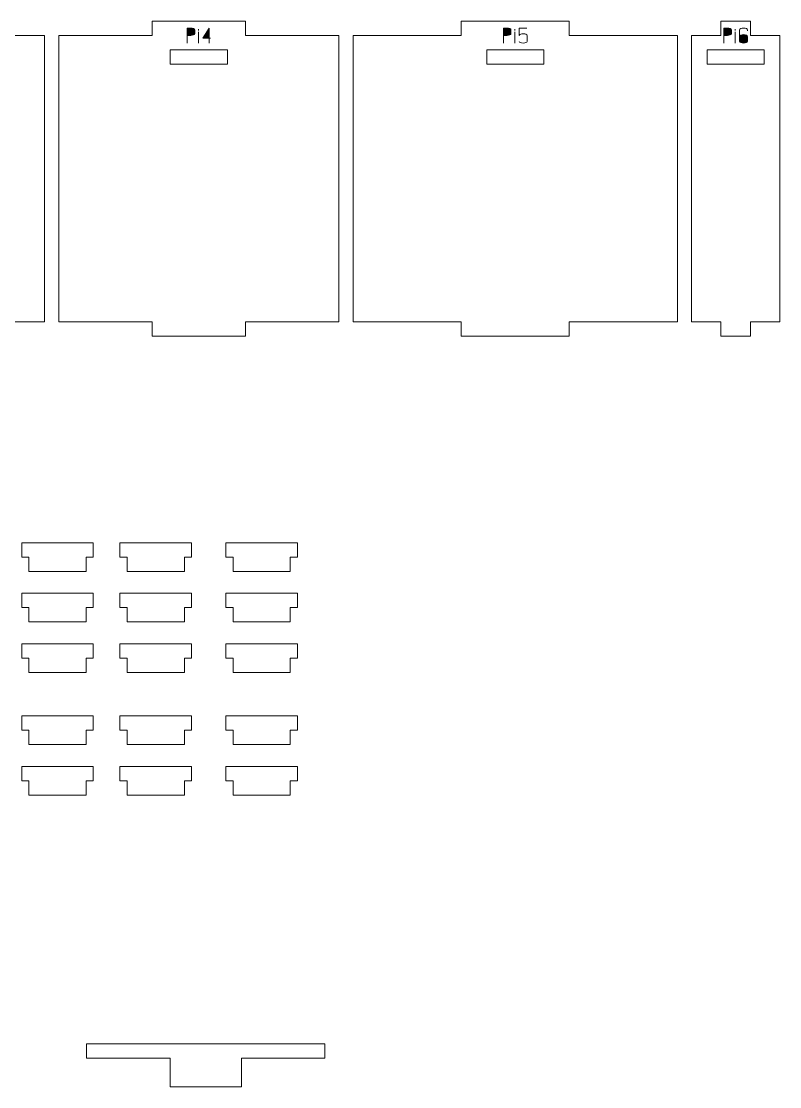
# Model space of a CAD drawing. Header units: centimetres. Extents: x -250 to 250, y -508 to 508.
# Drawn here: x 25.42 to 41.32, y 178.86 to 201.19 of the extents above; entities that cross this region are included whole.
import ezdxf

# ---------------------------------------------------------------- set-up
doc = ezdxf.new("R2010")
doc.units = ezdxf.units.CM
doc.header["$MEASUREMENT"] = 0
doc.layers.add('Capa 1', color=7, linetype='Continuous')

msp = doc.modelspace()

# ---------------------------------------------------------------- hatches: boundary and pattern name
at = {"layer": 'Capa 1', "true_color": 0x3e4095}
h = msp.add_hatch(color=175, dxfattribs=at)
edge = h.paths.add_edge_path()
edge.add_spline(control_points=[(28.97131, 200.8949), (28.99424, 200.8949), (29.01373, 200.89788), (29.02979, 200.90384), (29.04584, 200.9098), (29.05386, 200.91767), (29.05386, 200.92746), (29.05386, 200.92746), (29.05386, 201.01322), (29.05386, 201.01322), (29.05386, 201.023), (29.04584, 201.03133), (29.02979, 201.03821), (29.01373, 201.04509), (28.99424, 201.04853), (28.97131, 201.04853), (28.97131, 201.04853), (28.89656, 201.04853), (28.89656, 201.04853), (28.89656, 201.04853), (28.89656, 200.8949), (28.89656, 200.8949), (28.89656, 200.8949), (28.97131, 200.8949), (28.97131, 200.8949)], knot_values=[0, 0, 0, 0, 0.125, 0.125, 0.125, 0.25, 0.25, 0.25, 0.375, 0.375, 0.375, 0.5, 0.5, 0.5, 0.625, 0.625, 0.625, 0.75, 0.75, 0.75, 0.875, 0.875, 0.875, 1, 1, 1, 1], degree=3, periodic=1)
h = msp.add_hatch(color=175, dxfattribs=at)
edge = h.paths.add_edge_path()
edge.add_spline(control_points=[(28.89656, 200.73209), (28.89656, 200.73209), (28.89656, 201.04853), (28.89656, 201.04853), (28.89656, 201.04853), (28.97131, 201.04853), (28.97131, 201.04853), (28.99424, 201.04853), (29.01373, 201.04509), (29.02979, 201.03821), (29.04584, 201.03133), (29.05386, 201.023), (29.05386, 201.01322), (29.05386, 201.01322), (29.05386, 200.92746), (29.05386, 200.92746), (29.05386, 200.91767), (29.04584, 200.9098), (29.02979, 200.90384), (29.01373, 200.89788), (28.99424, 200.8949), (28.97131, 200.8949), (28.97131, 200.8949), (28.89656, 200.8949), (28.89656, 200.8949), (28.89656, 200.8949), (28.89656, 200.73209), (28.89656, 200.73209)], knot_values=[0, 0, 0, 0, 0.11111111, 0.11111111, 0.11111111, 0.22222222, 0.22222222, 0.22222222, 0.33333333, 0.33333333, 0.33333333, 0.44444444, 0.44444444, 0.44444444, 0.55555556, 0.55555556, 0.55555556, 0.66666667, 0.66666667, 0.66666667, 0.77777778, 0.77777778, 0.77777778, 0.88888889, 0.88888889, 0.88888889, 1, 1, 1, 1], degree=3, periodic=1)
h = msp.add_hatch(color=175, dxfattribs=at)
edge = h.paths.add_edge_path()
edge.add_spline(control_points=[(29.13182, 200.99487), (29.13182, 200.99487), (29.13228, 201.02743), (29.13228, 201.02743), (29.13228, 201.02743), (29.13182, 200.99487), (29.13182, 200.99487)], knot_values=[0, 0, 0, 0, 0.5, 0.5, 0.5, 1, 1, 1, 1], degree=3, periodic=1)
h = msp.add_hatch(color=175, dxfattribs=at)
edge = h.paths.add_edge_path()
edge.add_spline(control_points=[(29.35655, 200.83665), (29.35655, 200.83665), (29.35655, 201.04899), (29.35655, 201.04899), (29.35655, 201.04899), (29.22676, 200.83665), (29.22676, 200.83665), (29.22676, 200.83665), (29.35655, 200.83665), (29.35655, 200.83665)], knot_values=[0, 0, 0, 0, 0.33333333, 0.33333333, 0.33333333, 0.66666667, 0.66666667, 0.66666667, 1, 1, 1, 1], degree=3, periodic=1)
h = msp.add_hatch(color=175, dxfattribs=at)
edge = h.paths.add_edge_path()
edge.add_spline(control_points=[(29.35655, 200.83665), (29.35655, 200.83665), (29.35655, 200.73209), (29.35655, 200.73209), (29.35655, 200.73209), (29.35655, 200.83665), (29.35655, 200.83665), (29.35655, 200.83665), (29.22676, 200.83665), (29.22676, 200.83665), (29.22676, 200.83665), (29.35655, 201.04899), (29.35655, 201.04899), (29.35655, 201.04899), (29.35655, 200.83665), (29.35655, 200.83665), (29.35655, 200.83665), (29.38636, 200.83665), (29.38636, 200.83665), (29.38636, 200.83665), (29.35655, 200.83665), (29.35655, 200.83665)], knot_values=[0, 0, 0, 0, 0.14285714, 0.14285714, 0.14285714, 0.28571429, 0.28571429, 0.28571429, 0.42857143, 0.42857143, 0.42857143, 0.57142857, 0.57142857, 0.57142857, 0.71428571, 0.71428571, 0.71428571, 0.85714286, 0.85714286, 0.85714286, 1, 1, 1, 1], degree=3, periodic=1)
h = msp.add_hatch(color=175, dxfattribs=at)
edge = h.paths.add_edge_path()
edge.add_spline(control_points=[(35.60488, 200.8949), (35.62781, 200.8949), (35.6473, 200.89788), (35.66336, 200.90384), (35.67941, 200.9098), (35.68743, 200.91767), (35.68743, 200.92746), (35.68743, 200.92746), (35.68743, 201.01322), (35.68743, 201.01322), (35.68743, 201.023), (35.67941, 201.03133), (35.66336, 201.03821), (35.6473, 201.04509), (35.62781, 201.04853), (35.60488, 201.04853), (35.60488, 201.04853), (35.53013, 201.04853), (35.53013, 201.04853), (35.53013, 201.04853), (35.53013, 200.8949), (35.53013, 200.8949), (35.53013, 200.8949), (35.60488, 200.8949), (35.60488, 200.8949)], knot_values=[0, 0, 0, 0, 0.125, 0.125, 0.125, 0.25, 0.25, 0.25, 0.375, 0.375, 0.375, 0.5, 0.5, 0.5, 0.625, 0.625, 0.625, 0.75, 0.75, 0.75, 0.875, 0.875, 0.875, 1, 1, 1, 1], degree=3, periodic=1)
h = msp.add_hatch(color=175, dxfattribs=at)
edge = h.paths.add_edge_path()
edge.add_spline(control_points=[(35.53013, 200.73209), (35.53013, 200.73209), (35.53013, 201.04853), (35.53013, 201.04853), (35.53013, 201.04853), (35.60488, 201.04853), (35.60488, 201.04853), (35.62781, 201.04853), (35.6473, 201.04509), (35.66336, 201.03821), (35.67941, 201.03133), (35.68743, 201.023), (35.68743, 201.01322), (35.68743, 201.01322), (35.68743, 200.92746), (35.68743, 200.92746), (35.68743, 200.91767), (35.67941, 200.9098), (35.66336, 200.90384), (35.6473, 200.89788), (35.62781, 200.8949), (35.60488, 200.8949), (35.60488, 200.8949), (35.53013, 200.8949), (35.53013, 200.8949), (35.53013, 200.8949), (35.53013, 200.73209), (35.53013, 200.73209)], knot_values=[0, 0, 0, 0, 0.11111111, 0.11111111, 0.11111111, 0.22222222, 0.22222222, 0.22222222, 0.33333333, 0.33333333, 0.33333333, 0.44444444, 0.44444444, 0.44444444, 0.55555556, 0.55555556, 0.55555556, 0.66666667, 0.66666667, 0.66666667, 0.77777778, 0.77777778, 0.77777778, 0.88888889, 0.88888889, 0.88888889, 1, 1, 1, 1], degree=3, periodic=1)
h = msp.add_hatch(color=175, dxfattribs=at)
edge = h.paths.add_edge_path()
edge.add_spline(control_points=[(35.76539, 200.99487), (35.76539, 200.99487), (35.76585, 201.02743), (35.76585, 201.02743), (35.76585, 201.02743), (35.76539, 200.99487), (35.76539, 200.99487)], knot_values=[0, 0, 0, 0, 0.5, 0.5, 0.5, 1, 1, 1, 1], degree=3, periodic=1)
h = msp.add_hatch(color=175, dxfattribs=at)
edge = h.paths.add_edge_path()
edge.add_spline(control_points=[(35.94288, 200.73209), (35.91934, 200.73209), (35.89969, 200.73553), (35.88395, 200.74241), (35.8682, 200.74929), (35.86033, 200.75762), (35.86033, 200.7674), (35.86033, 200.75762), (35.8682, 200.74929), (35.88395, 200.74241), (35.89969, 200.73553), (35.91934, 200.73209), (35.94288, 200.73209), (35.96642, 200.73209), (35.98607, 200.73553), (36.00181, 200.74241), (36.01756, 200.74929), (36.02543, 200.75762), (36.02543, 200.7674), (36.02543, 200.7674), (36.02543, 200.89306), (36.02543, 200.89306), (36.02543, 200.90285), (36.01756, 200.91118), (36.00181, 200.91806), (35.98607, 200.92494), (35.96642, 200.92838), (35.94288, 200.92838), (35.92148, 200.92654), (35.90497, 200.92409), (35.89335, 200.92104), (35.88173, 200.91798), (35.87073, 200.90865), (35.86033, 200.89306), (35.86033, 200.89306), (35.86033, 201.04853), (35.86033, 201.04853), (35.86033, 201.04853), (36.01993, 201.04853), (36.01993, 201.04853), (36.01993, 201.04853), (35.86033, 201.04853), (35.86033, 201.04853), (35.86033, 201.04853), (35.86033, 200.89306), (35.86033, 200.89306), (35.87073, 200.90865), (35.88173, 200.91798), (35.89335, 200.92104), (35.90497, 200.92409), (35.92148, 200.92654), (35.94288, 200.92838), (35.96642, 200.92838), (35.98607, 200.92494), (36.00181, 200.91806), (36.01756, 200.91118), (36.02543, 200.90285), (36.02543, 200.89306), (36.02543, 200.89306), (36.02543, 200.7674), (36.02543, 200.7674), (36.02543, 200.75762), (36.01756, 200.74929), (36.00181, 200.74241), (35.98607, 200.73553), (35.96642, 200.73209), (35.94288, 200.73209)], knot_values=[0, 0, 0, 0, 0.04545455, 0.04545455, 0.04545455, 0.09090909, 0.09090909, 0.09090909, 0.13636364, 0.13636364, 0.13636364, 0.18181818, 0.18181818, 0.18181818, 0.22727273, 0.22727273, 0.22727273, 0.27272727, 0.27272727, 0.27272727, 0.31818182, 0.31818182, 0.31818182, 0.36363636, 0.36363636, 0.36363636, 0.40909091, 0.40909091, 0.40909091, 0.45454545, 0.45454545, 0.45454545, 0.5, 0.5, 0.5, 0.54545455, 0.54545455, 0.54545455, 0.59090909, 0.59090909, 0.59090909, 0.63636364, 0.63636364, 0.63636364, 0.68181818, 0.68181818, 0.68181818, 0.72727273, 0.72727273, 0.72727273, 0.77272727, 0.77272727, 0.77272727, 0.81818182, 0.81818182, 0.81818182, 0.86363636, 0.86363636, 0.86363636, 0.90909091, 0.90909091, 0.90909091, 0.95454545, 0.95454545, 0.95454545, 1, 1, 1, 1], degree=3, periodic=1)
h = msp.add_hatch(color=175, dxfattribs=at)
edge = h.paths.add_edge_path()
edge.add_spline(control_points=[(40.22767, 200.8949), (40.2506, 200.8949), (40.27009, 200.89788), (40.28615, 200.90384), (40.3022, 200.9098), (40.31022, 200.91767), (40.31022, 200.92746), (40.31022, 200.92746), (40.31022, 201.01322), (40.31022, 201.01322), (40.31022, 201.023), (40.3022, 201.03133), (40.28615, 201.03821), (40.27009, 201.04509), (40.2506, 201.04853), (40.22767, 201.04853), (40.22767, 201.04853), (40.15292, 201.04853), (40.15292, 201.04853), (40.15292, 201.04853), (40.15292, 200.8949), (40.15292, 200.8949), (40.15292, 200.8949), (40.22767, 200.8949), (40.22767, 200.8949)], knot_values=[0, 0, 0, 0, 0.125, 0.125, 0.125, 0.25, 0.25, 0.25, 0.375, 0.375, 0.375, 0.5, 0.5, 0.5, 0.625, 0.625, 0.625, 0.75, 0.75, 0.75, 0.875, 0.875, 0.875, 1, 1, 1, 1], degree=3, periodic=1)
h = msp.add_hatch(color=175, dxfattribs=at)
edge = h.paths.add_edge_path()
edge.add_spline(control_points=[(40.15292, 200.73209), (40.15292, 200.73209), (40.15292, 201.04853), (40.15292, 201.04853), (40.15292, 201.04853), (40.22767, 201.04853), (40.22767, 201.04853), (40.2506, 201.04853), (40.27009, 201.04509), (40.28615, 201.03821), (40.3022, 201.03133), (40.31022, 201.023), (40.31022, 201.01322), (40.31022, 201.01322), (40.31022, 200.92746), (40.31022, 200.92746), (40.31022, 200.91767), (40.3022, 200.9098), (40.28615, 200.90384), (40.27009, 200.89788), (40.2506, 200.8949), (40.22767, 200.8949), (40.22767, 200.8949), (40.15292, 200.8949), (40.15292, 200.8949), (40.15292, 200.8949), (40.15292, 200.73209), (40.15292, 200.73209)], knot_values=[0, 0, 0, 0, 0.11111111, 0.11111111, 0.11111111, 0.22222222, 0.22222222, 0.22222222, 0.33333333, 0.33333333, 0.33333333, 0.44444444, 0.44444444, 0.44444444, 0.55555556, 0.55555556, 0.55555556, 0.66666667, 0.66666667, 0.66666667, 0.77777778, 0.77777778, 0.77777778, 0.88888889, 0.88888889, 0.88888889, 1, 1, 1, 1], degree=3, periodic=1)
h = msp.add_hatch(color=175, dxfattribs=at)
edge = h.paths.add_edge_path()
edge.add_spline(control_points=[(40.38818, 200.99487), (40.38818, 200.99487), (40.38864, 201.02743), (40.38864, 201.02743), (40.38864, 201.02743), (40.38818, 200.99487), (40.38818, 200.99487)], knot_values=[0, 0, 0, 0, 0.5, 0.5, 0.5, 1, 1, 1, 1], degree=3, periodic=1)
h = msp.add_hatch(color=175, dxfattribs=at)
edge = h.paths.add_edge_path()
edge.add_spline(control_points=[(40.56567, 200.73209), (40.54213, 200.73209), (40.52248, 200.73553), (40.50674, 200.74241), (40.49099, 200.74929), (40.48312, 200.75762), (40.48312, 200.7674), (40.48312, 200.7674), (40.48312, 200.87426), (40.48312, 200.87426), (40.48312, 200.87426), (40.48312, 201.01322), (40.48312, 201.01322), (40.48312, 201.023), (40.49099, 201.03133), (40.50674, 201.03821), (40.52248, 201.04509), (40.54213, 201.04853), (40.56567, 201.04853), (40.58921, 201.04853), (40.60886, 201.04509), (40.6246, 201.03821), (40.64035, 201.03133), (40.64822, 201.023), (40.64822, 201.01322), (40.64822, 201.01322), (40.64822, 200.98754), (40.64822, 200.98754), (40.64822, 200.98754), (40.64822, 201.01322), (40.64822, 201.01322), (40.64822, 201.023), (40.64035, 201.03133), (40.6246, 201.03821), (40.60886, 201.04509), (40.58921, 201.04853), (40.56567, 201.04853), (40.54213, 201.04853), (40.52248, 201.04509), (40.50674, 201.03821), (40.49099, 201.03133), (40.48312, 201.023), (40.48312, 201.01322), (40.48312, 201.01322), (40.48312, 200.87426), (40.48312, 200.87426), (40.48312, 200.88343), (40.49267, 200.89161), (40.51178, 200.89879), (40.53089, 200.90598), (40.54885, 200.90957), (40.56567, 200.90957), (40.58921, 200.90957), (40.60886, 200.90613), (40.6246, 200.89925), (40.64035, 200.89237), (40.64822, 200.88404), (40.64822, 200.87426), (40.64822, 200.87426), (40.64822, 200.7674), (40.64822, 200.7674), (40.64822, 200.75762), (40.64035, 200.74929), (40.6246, 200.74241), (40.60886, 200.73553), (40.58921, 200.73209), (40.56567, 200.73209)], knot_values=[0, 0, 0, 0, 0.04545455, 0.04545455, 0.04545455, 0.09090909, 0.09090909, 0.09090909, 0.13636364, 0.13636364, 0.13636364, 0.18181818, 0.18181818, 0.18181818, 0.22727273, 0.22727273, 0.22727273, 0.27272727, 0.27272727, 0.27272727, 0.31818182, 0.31818182, 0.31818182, 0.36363636, 0.36363636, 0.36363636, 0.40909091, 0.40909091, 0.40909091, 0.45454545, 0.45454545, 0.45454545, 0.5, 0.5, 0.5, 0.54545455, 0.54545455, 0.54545455, 0.59090909, 0.59090909, 0.59090909, 0.63636364, 0.63636364, 0.63636364, 0.68181818, 0.68181818, 0.68181818, 0.72727273, 0.72727273, 0.72727273, 0.77272727, 0.77272727, 0.77272727, 0.81818182, 0.81818182, 0.81818182, 0.86363636, 0.86363636, 0.86363636, 0.90909091, 0.90909091, 0.90909091, 0.95454545, 0.95454545, 0.95454545, 1, 1, 1, 1], degree=3, periodic=1)
h = msp.add_hatch(color=175, dxfattribs=at)
edge = h.paths.add_edge_path()
edge.add_spline(control_points=[(29.13182, 200.73209), (29.13182, 200.73209), (29.13182, 200.96598), (29.13182, 200.96598), (29.13182, 200.96598), (29.13182, 200.73209), (29.13182, 200.73209)], knot_values=[0, 0, 0, 0, 0.5, 0.5, 0.5, 1, 1, 1, 1], degree=3, periodic=1)
h = msp.add_hatch(color=175, dxfattribs=at)
edge = h.paths.add_edge_path()
edge.add_spline(control_points=[(35.76539, 200.73209), (35.76539, 200.73209), (35.76539, 200.96598), (35.76539, 200.96598), (35.76539, 200.96598), (35.76539, 200.73209), (35.76539, 200.73209)], knot_values=[0, 0, 0, 0, 0.5, 0.5, 0.5, 1, 1, 1, 1], degree=3, periodic=1)
h = msp.add_hatch(color=175, dxfattribs=at)
edge = h.paths.add_edge_path()
edge.add_spline(control_points=[(40.38818, 200.73209), (40.38818, 200.73209), (40.38818, 200.96598), (40.38818, 200.96598), (40.38818, 200.96598), (40.38818, 200.73209), (40.38818, 200.73209)], knot_values=[0, 0, 0, 0, 0.5, 0.5, 0.5, 1, 1, 1, 1], degree=3, periodic=1)
h = msp.add_hatch(color=175, dxfattribs=at)
edge = h.paths.add_edge_path()
edge.add_spline(control_points=[(40.48312, 200.7674), (40.48312, 200.75762), (40.49099, 200.74929), (40.50674, 200.74241), (40.52248, 200.73553), (40.54213, 200.73209), (40.56567, 200.73209), (40.58921, 200.73209), (40.60886, 200.73553), (40.6246, 200.74241), (40.64035, 200.74929), (40.64822, 200.75762), (40.64822, 200.7674), (40.64822, 200.7674), (40.64822, 200.87426), (40.64822, 200.87426), (40.64822, 200.88404), (40.64035, 200.89237), (40.6246, 200.89925), (40.60886, 200.90613), (40.58921, 200.90957), (40.56567, 200.90957), (40.54885, 200.90957), (40.53089, 200.90598), (40.51178, 200.89879), (40.49267, 200.89161), (40.48312, 200.88343), (40.48312, 200.87426), (40.48312, 200.87426), (40.48312, 200.7674), (40.48312, 200.7674)], knot_values=[0, 0, 0, 0, 0.1, 0.1, 0.1, 0.2, 0.2, 0.2, 0.3, 0.3, 0.3, 0.4, 0.4, 0.4, 0.5, 0.5, 0.5, 0.6, 0.6, 0.6, 0.7, 0.7, 0.7, 0.8, 0.8, 0.8, 0.9, 0.9, 0.9, 1, 1, 1, 1], degree=3, periodic=1)

# ---------------------------------------------------------------- linework, layer by layer
at = {"layer": 'Capa 1', "color": 240, "lineweight": 9}
for points, knots in [([(19.11185, 200.88929), (19.11185, 200.88929), (19.11185, 194.88929), (19.11185, 194.88929), (19.11185, 194.88929), (21.37603, 194.88929), (21.37603, 194.88929), (21.37603, 194.88929), (21.37603, 194.58929), (21.37603, 194.58929), (21.37603, 194.58929), (23.64022, 194.58929), (23.64022, 194.58929), (23.64022, 194.58929), (23.64022, 194.88929), (23.64022, 194.88929), (23.64022, 194.88929), (25.9044, 194.88929), (25.9044, 194.88929), (25.9044, 194.88929), (25.9044, 200.88929), (25.9044, 200.88929), (25.9044, 200.88929), (23.64022, 200.88929), (23.64022, 200.88929), (23.64022, 200.88929), (23.64022, 201.18929), (23.64022, 201.18929), (23.64022, 201.18929), (21.37603, 201.18929), (21.37603, 201.18929), (21.37603, 201.18929), (21.37603, 200.88929), (21.37603, 200.88929), (21.37603, 200.88929), (19.11185, 200.88929), (19.11185, 200.88929)], [0, 0, 0, 0, 0.08333333, 0.08333333, 0.08333333, 0.16666667, 0.16666667, 0.16666667, 0.25, 0.25, 0.25, 0.33333333, 0.33333333, 0.33333333, 0.41666667, 0.41666667, 0.41666667, 0.5, 0.5, 0.5, 0.58333333, 0.58333333, 0.58333333, 0.66666667, 0.66666667, 0.66666667, 0.75, 0.75, 0.75, 0.83333333, 0.83333333, 0.83333333, 0.91666667, 0.91666667, 0.91666667, 1, 1, 1, 1]), ([(26.2044, 200.88929), (26.2044, 200.88929), (26.2044, 194.88929), (26.2044, 194.88929), (26.2044, 194.88929), (28.16244, 194.88929), (28.16244, 194.88929), (28.16244, 194.88929), (28.16244, 194.58929), (28.16244, 194.58929), (28.16244, 194.58929), (30.12047, 194.58929), (30.12047, 194.58929), (30.12047, 194.58929), (30.12047, 194.88929), (30.12047, 194.88929), (30.12047, 194.88929), (32.07851, 194.88929), (32.07851, 194.88929), (32.07851, 194.88929), (32.07851, 200.88929), (32.07851, 200.88929), (32.07851, 200.88929), (30.12047, 200.88929), (30.12047, 200.88929), (30.12047, 200.88929), (30.12047, 201.18929), (30.12047, 201.18929), (30.12047, 201.18929), (28.16244, 201.18929), (28.16244, 201.18929), (28.16244, 201.18929), (28.16244, 200.88929), (28.16244, 200.88929), (28.16244, 200.88929), (26.2044, 200.88929), (26.2044, 200.88929)], [0, 0, 0, 0, 0.08333333, 0.08333333, 0.08333333, 0.16666667, 0.16666667, 0.16666667, 0.25, 0.25, 0.25, 0.33333333, 0.33333333, 0.33333333, 0.41666667, 0.41666667, 0.41666667, 0.5, 0.5, 0.5, 0.58333333, 0.58333333, 0.58333333, 0.66666667, 0.66666667, 0.66666667, 0.75, 0.75, 0.75, 0.83333333, 0.83333333, 0.83333333, 0.91666667, 0.91666667, 0.91666667, 1, 1, 1, 1]), ([(32.37851, 200.88929), (32.37851, 200.88929), (32.37851, 194.88929), (32.37851, 194.88929), (32.37851, 194.88929), (34.64469, 194.88929), (34.64469, 194.88929), (34.64469, 194.88929), (34.64469, 194.58929), (34.64469, 194.58929), (34.64469, 194.58929), (36.91086, 194.58929), (36.91086, 194.58929), (36.91086, 194.58929), (36.91086, 194.88929), (36.91086, 194.88929), (36.91086, 194.88929), (39.17704, 194.88929), (39.17704, 194.88929), (39.17704, 194.88929), (39.17704, 200.88929), (39.17704, 200.88929), (39.17704, 200.88929), (36.91086, 200.88929), (36.91086, 200.88929), (36.91086, 200.88929), (36.91086, 201.18929), (36.91086, 201.18929), (36.91086, 201.18929), (34.64469, 201.18929), (34.64469, 201.18929), (34.64469, 201.18929), (34.64469, 200.88929), (34.64469, 200.88929), (34.64469, 200.88929), (32.37851, 200.88929), (32.37851, 200.88929)], [0, 0, 0, 0, 0.08333333, 0.08333333, 0.08333333, 0.16666667, 0.16666667, 0.16666667, 0.25, 0.25, 0.25, 0.33333333, 0.33333333, 0.33333333, 0.41666667, 0.41666667, 0.41666667, 0.5, 0.5, 0.5, 0.58333333, 0.58333333, 0.58333333, 0.66666667, 0.66666667, 0.66666667, 0.75, 0.75, 0.75, 0.83333333, 0.83333333, 0.83333333, 0.91666667, 0.91666667, 0.91666667, 1, 1, 1, 1]), ([(39.47704, 200.88929), (39.47704, 200.88929), (39.47704, 194.88929), (39.47704, 194.88929), (39.47704, 194.88929), (40.09272, 194.88929), (40.09272, 194.88929), (40.09272, 194.88929), (40.09272, 194.58929), (40.09272, 194.58929), (40.09272, 194.58929), (40.70841, 194.58929), (40.70841, 194.58929), (40.70841, 194.58929), (40.70841, 194.88929), (40.70841, 194.88929), (40.70841, 194.88929), (41.32409, 194.88929), (41.32409, 194.88929), (41.32409, 194.88929), (41.32409, 200.88929), (41.32409, 200.88929), (41.32409, 200.88929), (40.70841, 200.88929), (40.70841, 200.88929), (40.70841, 200.88929), (40.70841, 201.18929), (40.70841, 201.18929), (40.70841, 201.18929), (40.09272, 201.18929), (40.09272, 201.18929), (40.09272, 201.18929), (40.09272, 200.88929), (40.09272, 200.88929), (40.09272, 200.88929), (39.47704, 200.88929), (39.47704, 200.88929)], [0, 0, 0, 0, 0.08333333, 0.08333333, 0.08333333, 0.16666667, 0.16666667, 0.16666667, 0.25, 0.25, 0.25, 0.33333333, 0.33333333, 0.33333333, 0.41666667, 0.41666667, 0.41666667, 0.5, 0.5, 0.5, 0.58333333, 0.58333333, 0.58333333, 0.66666667, 0.66666667, 0.66666667, 0.75, 0.75, 0.75, 0.83333333, 0.83333333, 0.83333333, 0.91666667, 0.91666667, 0.91666667, 1, 1, 1, 1]), ([(28.54146, 200.28937), (28.54146, 200.28937), (29.74146, 200.28937), (29.74146, 200.28937), (29.74146, 200.28937), (29.74146, 200.58937), (29.74146, 200.58937), (29.74146, 200.58937), (28.54146, 200.58937), (28.54146, 200.58937), (28.54146, 200.58937), (28.54146, 200.28937), (28.54146, 200.28937)], [0, 0, 0, 0, 0.25, 0.25, 0.25, 0.5, 0.5, 0.5, 0.75, 0.75, 0.75, 1, 1, 1, 1]), ([(35.17778, 200.28937), (35.17778, 200.28937), (36.37778, 200.28937), (36.37778, 200.28937), (36.37778, 200.28937), (36.37778, 200.58937), (36.37778, 200.58937), (36.37778, 200.58937), (35.17778, 200.58937), (35.17778, 200.58937), (35.17778, 200.58937), (35.17778, 200.28937), (35.17778, 200.28937)], [0, 0, 0, 0, 0.25, 0.25, 0.25, 0.5, 0.5, 0.5, 0.75, 0.75, 0.75, 1, 1, 1, 1]), ([(39.80057, 200.28937), (39.80057, 200.28937), (41.00057, 200.28937), (41.00057, 200.28937), (41.00057, 200.28937), (41.00057, 200.58937), (41.00057, 200.58937), (41.00057, 200.58937), (39.80057, 200.58937), (39.80057, 200.58937), (39.80057, 200.58937), (39.80057, 200.28937), (39.80057, 200.28937)], [0, 0, 0, 0, 0.25, 0.25, 0.25, 0.5, 0.5, 0.5, 0.75, 0.75, 0.75, 1, 1, 1, 1]), ([(26.77709, 189.96016), (26.77709, 189.96016), (26.77709, 189.66016), (26.77709, 189.66016), (26.77709, 189.66016), (25.57709, 189.66016), (25.57709, 189.66016), (25.57709, 189.66016), (25.57709, 189.96016), (25.57709, 189.96016), (25.57709, 189.96016), (25.42709, 189.96016), (25.42709, 189.96016), (25.42709, 189.96016), (25.42709, 190.26016), (25.42709, 190.26016), (25.42709, 190.26016), (26.92709, 190.26016), (26.92709, 190.26016), (26.92709, 190.26016), (26.92709, 189.96016), (26.92709, 189.96016), (26.92709, 189.96016), (26.77709, 189.96016), (26.77709, 189.96016)], [0, 0, 0, 0, 0.125, 0.125, 0.125, 0.25, 0.25, 0.25, 0.375, 0.375, 0.375, 0.5, 0.5, 0.5, 0.625, 0.625, 0.625, 0.75, 0.75, 0.75, 0.875, 0.875, 0.875, 1, 1, 1, 1]), ([(28.83701, 189.96016), (28.83701, 189.96016), (28.83701, 189.66016), (28.83701, 189.66016), (28.83701, 189.66016), (27.63701, 189.66016), (27.63701, 189.66016), (27.63701, 189.66016), (27.63701, 189.96016), (27.63701, 189.96016), (27.63701, 189.96016), (27.48701, 189.96016), (27.48701, 189.96016), (27.48701, 189.96016), (27.48701, 190.26016), (27.48701, 190.26016), (27.48701, 190.26016), (28.98701, 190.26016), (28.98701, 190.26016), (28.98701, 190.26016), (28.98701, 189.96016), (28.98701, 189.96016), (28.98701, 189.96016), (28.83701, 189.96016), (28.83701, 189.96016)], [0, 0, 0, 0, 0.125, 0.125, 0.125, 0.25, 0.25, 0.25, 0.375, 0.375, 0.375, 0.5, 0.5, 0.5, 0.625, 0.625, 0.625, 0.75, 0.75, 0.75, 0.875, 0.875, 0.875, 1, 1, 1, 1]), ([(31.05734, 189.96016), (31.05734, 189.96016), (31.05734, 189.66016), (31.05734, 189.66016), (31.05734, 189.66016), (29.85734, 189.66016), (29.85734, 189.66016), (29.85734, 189.66016), (29.85734, 189.96016), (29.85734, 189.96016), (29.85734, 189.96016), (29.70734, 189.96016), (29.70734, 189.96016), (29.70734, 189.96016), (29.70734, 190.26016), (29.70734, 190.26016), (29.70734, 190.26016), (31.20734, 190.26016), (31.20734, 190.26016), (31.20734, 190.26016), (31.20734, 189.96016), (31.20734, 189.96016), (31.20734, 189.96016), (31.05734, 189.96016), (31.05734, 189.96016)], [0, 0, 0, 0, 0.125, 0.125, 0.125, 0.25, 0.25, 0.25, 0.375, 0.375, 0.375, 0.5, 0.5, 0.5, 0.625, 0.625, 0.625, 0.75, 0.75, 0.75, 0.875, 0.875, 0.875, 1, 1, 1, 1]), ([(26.77709, 188.90436), (26.77709, 188.90436), (26.77709, 188.60436), (26.77709, 188.60436), (26.77709, 188.60436), (25.57709, 188.60436), (25.57709, 188.60436), (25.57709, 188.60436), (25.57709, 188.90436), (25.57709, 188.90436), (25.57709, 188.90436), (25.42709, 188.90436), (25.42709, 188.90436), (25.42709, 188.90436), (25.42709, 189.20436), (25.42709, 189.20436), (25.42709, 189.20436), (26.92709, 189.20436), (26.92709, 189.20436), (26.92709, 189.20436), (26.92709, 188.90436), (26.92709, 188.90436), (26.92709, 188.90436), (26.77709, 188.90436), (26.77709, 188.90436)], [0, 0, 0, 0, 0.125, 0.125, 0.125, 0.25, 0.25, 0.25, 0.375, 0.375, 0.375, 0.5, 0.5, 0.5, 0.625, 0.625, 0.625, 0.75, 0.75, 0.75, 0.875, 0.875, 0.875, 1, 1, 1, 1]), ([(28.83701, 188.90436), (28.83701, 188.90436), (28.83701, 188.60436), (28.83701, 188.60436), (28.83701, 188.60436), (27.63701, 188.60436), (27.63701, 188.60436), (27.63701, 188.60436), (27.63701, 188.90436), (27.63701, 188.90436), (27.63701, 188.90436), (27.48701, 188.90436), (27.48701, 188.90436), (27.48701, 188.90436), (27.48701, 189.20436), (27.48701, 189.20436), (27.48701, 189.20436), (28.98701, 189.20436), (28.98701, 189.20436), (28.98701, 189.20436), (28.98701, 188.90436), (28.98701, 188.90436), (28.98701, 188.90436), (28.83701, 188.90436), (28.83701, 188.90436)], [0, 0, 0, 0, 0.125, 0.125, 0.125, 0.25, 0.25, 0.25, 0.375, 0.375, 0.375, 0.5, 0.5, 0.5, 0.625, 0.625, 0.625, 0.75, 0.75, 0.75, 0.875, 0.875, 0.875, 1, 1, 1, 1]), ([(31.05734, 188.90436), (31.05734, 188.90436), (31.05734, 188.60436), (31.05734, 188.60436), (31.05734, 188.60436), (29.85734, 188.60436), (29.85734, 188.60436), (29.85734, 188.60436), (29.85734, 188.90436), (29.85734, 188.90436), (29.85734, 188.90436), (29.70734, 188.90436), (29.70734, 188.90436), (29.70734, 188.90436), (29.70734, 189.20436), (29.70734, 189.20436), (29.70734, 189.20436), (31.20734, 189.20436), (31.20734, 189.20436), (31.20734, 189.20436), (31.20734, 188.90436), (31.20734, 188.90436), (31.20734, 188.90436), (31.05734, 188.90436), (31.05734, 188.90436)], [0, 0, 0, 0, 0.125, 0.125, 0.125, 0.25, 0.25, 0.25, 0.375, 0.375, 0.375, 0.5, 0.5, 0.5, 0.625, 0.625, 0.625, 0.75, 0.75, 0.75, 0.875, 0.875, 0.875, 1, 1, 1, 1]), ([(26.77709, 187.84349), (26.77709, 187.84349), (26.77709, 187.54349), (26.77709, 187.54349), (26.77709, 187.54349), (25.57709, 187.54349), (25.57709, 187.54349), (25.57709, 187.54349), (25.57709, 187.84349), (25.57709, 187.84349), (25.57709, 187.84349), (25.42709, 187.84349), (25.42709, 187.84349), (25.42709, 187.84349), (25.42709, 188.14349), (25.42709, 188.14349), (25.42709, 188.14349), (26.92709, 188.14349), (26.92709, 188.14349), (26.92709, 188.14349), (26.92709, 187.84349), (26.92709, 187.84349), (26.92709, 187.84349), (26.77709, 187.84349), (26.77709, 187.84349)], [0, 0, 0, 0, 0.125, 0.125, 0.125, 0.25, 0.25, 0.25, 0.375, 0.375, 0.375, 0.5, 0.5, 0.5, 0.625, 0.625, 0.625, 0.75, 0.75, 0.75, 0.875, 0.875, 0.875, 1, 1, 1, 1]), ([(28.83701, 187.84349), (28.83701, 187.84349), (28.83701, 187.54349), (28.83701, 187.54349), (28.83701, 187.54349), (27.63701, 187.54349), (27.63701, 187.54349), (27.63701, 187.54349), (27.63701, 187.84349), (27.63701, 187.84349), (27.63701, 187.84349), (27.48701, 187.84349), (27.48701, 187.84349), (27.48701, 187.84349), (27.48701, 188.14349), (27.48701, 188.14349), (27.48701, 188.14349), (28.98701, 188.14349), (28.98701, 188.14349), (28.98701, 188.14349), (28.98701, 187.84349), (28.98701, 187.84349), (28.98701, 187.84349), (28.83701, 187.84349), (28.83701, 187.84349)], [0, 0, 0, 0, 0.125, 0.125, 0.125, 0.25, 0.25, 0.25, 0.375, 0.375, 0.375, 0.5, 0.5, 0.5, 0.625, 0.625, 0.625, 0.75, 0.75, 0.75, 0.875, 0.875, 0.875, 1, 1, 1, 1]), ([(31.05734, 187.84349), (31.05734, 187.84349), (31.05734, 187.54349), (31.05734, 187.54349), (31.05734, 187.54349), (29.85734, 187.54349), (29.85734, 187.54349), (29.85734, 187.54349), (29.85734, 187.84349), (29.85734, 187.84349), (29.85734, 187.84349), (29.70734, 187.84349), (29.70734, 187.84349), (29.70734, 187.84349), (29.70734, 188.14349), (29.70734, 188.14349), (29.70734, 188.14349), (31.20734, 188.14349), (31.20734, 188.14349), (31.20734, 188.14349), (31.20734, 187.84349), (31.20734, 187.84349), (31.20734, 187.84349), (31.05734, 187.84349), (31.05734, 187.84349)], [0, 0, 0, 0, 0.125, 0.125, 0.125, 0.25, 0.25, 0.25, 0.375, 0.375, 0.375, 0.5, 0.5, 0.5, 0.625, 0.625, 0.625, 0.75, 0.75, 0.75, 0.875, 0.875, 0.875, 1, 1, 1, 1]), ([(26.77709, 186.32842), (26.77709, 186.32842), (26.77709, 186.02842), (26.77709, 186.02842), (26.77709, 186.02842), (25.57709, 186.02842), (25.57709, 186.02842), (25.57709, 186.02842), (25.57709, 186.32842), (25.57709, 186.32842), (25.57709, 186.32842), (25.42709, 186.32842), (25.42709, 186.32842), (25.42709, 186.32842), (25.42709, 186.62842), (25.42709, 186.62842), (25.42709, 186.62842), (26.92709, 186.62842), (26.92709, 186.62842), (26.92709, 186.62842), (26.92709, 186.32842), (26.92709, 186.32842), (26.92709, 186.32842), (26.77709, 186.32842), (26.77709, 186.32842)], [0, 0, 0, 0, 0.125, 0.125, 0.125, 0.25, 0.25, 0.25, 0.375, 0.375, 0.375, 0.5, 0.5, 0.5, 0.625, 0.625, 0.625, 0.75, 0.75, 0.75, 0.875, 0.875, 0.875, 1, 1, 1, 1]), ([(28.83701, 186.32842), (28.83701, 186.32842), (28.83701, 186.02842), (28.83701, 186.02842), (28.83701, 186.02842), (27.63701, 186.02842), (27.63701, 186.02842), (27.63701, 186.02842), (27.63701, 186.32842), (27.63701, 186.32842), (27.63701, 186.32842), (27.48701, 186.32842), (27.48701, 186.32842), (27.48701, 186.32842), (27.48701, 186.62842), (27.48701, 186.62842), (27.48701, 186.62842), (28.98701, 186.62842), (28.98701, 186.62842), (28.98701, 186.62842), (28.98701, 186.32842), (28.98701, 186.32842), (28.98701, 186.32842), (28.83701, 186.32842), (28.83701, 186.32842)], [0, 0, 0, 0, 0.125, 0.125, 0.125, 0.25, 0.25, 0.25, 0.375, 0.375, 0.375, 0.5, 0.5, 0.5, 0.625, 0.625, 0.625, 0.75, 0.75, 0.75, 0.875, 0.875, 0.875, 1, 1, 1, 1]), ([(31.05734, 186.32842), (31.05734, 186.32842), (31.05734, 186.02842), (31.05734, 186.02842), (31.05734, 186.02842), (29.85734, 186.02842), (29.85734, 186.02842), (29.85734, 186.02842), (29.85734, 186.32842), (29.85734, 186.32842), (29.85734, 186.32842), (29.70734, 186.32842), (29.70734, 186.32842), (29.70734, 186.32842), (29.70734, 186.62842), (29.70734, 186.62842), (29.70734, 186.62842), (31.20734, 186.62842), (31.20734, 186.62842), (31.20734, 186.62842), (31.20734, 186.32842), (31.20734, 186.32842), (31.20734, 186.32842), (31.05734, 186.32842), (31.05734, 186.32842)], [0, 0, 0, 0, 0.125, 0.125, 0.125, 0.25, 0.25, 0.25, 0.375, 0.375, 0.375, 0.5, 0.5, 0.5, 0.625, 0.625, 0.625, 0.75, 0.75, 0.75, 0.875, 0.875, 0.875, 1, 1, 1, 1]), ([(26.77709, 185.26755), (26.77709, 185.26755), (26.77709, 184.96755), (26.77709, 184.96755), (26.77709, 184.96755), (25.57709, 184.96755), (25.57709, 184.96755), (25.57709, 184.96755), (25.57709, 185.26755), (25.57709, 185.26755), (25.57709, 185.26755), (25.42709, 185.26755), (25.42709, 185.26755), (25.42709, 185.26755), (25.42709, 185.56755), (25.42709, 185.56755), (25.42709, 185.56755), (26.92709, 185.56755), (26.92709, 185.56755), (26.92709, 185.56755), (26.92709, 185.26755), (26.92709, 185.26755), (26.92709, 185.26755), (26.77709, 185.26755), (26.77709, 185.26755)], [0, 0, 0, 0, 0.125, 0.125, 0.125, 0.25, 0.25, 0.25, 0.375, 0.375, 0.375, 0.5, 0.5, 0.5, 0.625, 0.625, 0.625, 0.75, 0.75, 0.75, 0.875, 0.875, 0.875, 1, 1, 1, 1]), ([(28.83701, 185.26755), (28.83701, 185.26755), (28.83701, 184.96755), (28.83701, 184.96755), (28.83701, 184.96755), (27.63701, 184.96755), (27.63701, 184.96755), (27.63701, 184.96755), (27.63701, 185.26755), (27.63701, 185.26755), (27.63701, 185.26755), (27.48701, 185.26755), (27.48701, 185.26755), (27.48701, 185.26755), (27.48701, 185.56755), (27.48701, 185.56755), (27.48701, 185.56755), (28.98701, 185.56755), (28.98701, 185.56755), (28.98701, 185.56755), (28.98701, 185.26755), (28.98701, 185.26755), (28.98701, 185.26755), (28.83701, 185.26755), (28.83701, 185.26755)], [0, 0, 0, 0, 0.125, 0.125, 0.125, 0.25, 0.25, 0.25, 0.375, 0.375, 0.375, 0.5, 0.5, 0.5, 0.625, 0.625, 0.625, 0.75, 0.75, 0.75, 0.875, 0.875, 0.875, 1, 1, 1, 1]), ([(31.05734, 185.26755), (31.05734, 185.26755), (31.05734, 184.96755), (31.05734, 184.96755), (31.05734, 184.96755), (29.85734, 184.96755), (29.85734, 184.96755), (29.85734, 184.96755), (29.85734, 185.26755), (29.85734, 185.26755), (29.85734, 185.26755), (29.70734, 185.26755), (29.70734, 185.26755), (29.70734, 185.26755), (29.70734, 185.56755), (29.70734, 185.56755), (29.70734, 185.56755), (31.20734, 185.56755), (31.20734, 185.56755), (31.20734, 185.56755), (31.20734, 185.26755), (31.20734, 185.26755), (31.20734, 185.26755), (31.05734, 185.26755), (31.05734, 185.26755)], [0, 0, 0, 0, 0.125, 0.125, 0.125, 0.25, 0.25, 0.25, 0.375, 0.375, 0.375, 0.5, 0.5, 0.5, 0.625, 0.625, 0.625, 0.75, 0.75, 0.75, 0.875, 0.875, 0.875, 1, 1, 1, 1]), ([(26.78601, 179.75856), (26.78601, 179.75856), (31.78601, 179.75856), (31.78601, 179.75856), (31.78601, 179.75856), (31.78601, 179.45856), (31.78601, 179.45856), (31.78601, 179.45856), (30.03601, 179.45856), (30.03601, 179.45856), (30.03601, 179.45856), (30.03601, 178.85856), (30.03601, 178.85856), (30.03601, 178.85856), (28.53601, 178.85856), (28.53601, 178.85856), (28.53601, 178.85856), (28.53601, 179.45856), (28.53601, 179.45856), (28.53601, 179.45856), (26.78601, 179.45856), (26.78601, 179.45856), (26.78601, 179.45856), (26.78601, 179.75856), (26.78601, 179.75856)], [0, 0, 0, 0, 0.125, 0.125, 0.125, 0.25, 0.25, 0.25, 0.375, 0.375, 0.375, 0.5, 0.5, 0.5, 0.625, 0.625, 0.625, 0.75, 0.75, 0.75, 0.875, 0.875, 0.875, 1, 1, 1, 1])]:
    msp.add_open_spline(points, degree=3, knots=knots, dxfattribs=at)
at = {"layer": 'Capa 1', "color": 114, "lineweight": 9}
for points, knots in [([(28.97131, 200.8949), (28.99424, 200.8949), (29.01373, 200.89788), (29.02979, 200.90384), (29.04584, 200.9098), (29.05386, 200.91767), (29.05386, 200.92746), (29.05386, 200.92746), (29.05386, 201.01322), (29.05386, 201.01322), (29.05386, 201.023), (29.04584, 201.03133), (29.02979, 201.03821), (29.01373, 201.04509), (28.99424, 201.04853), (28.97131, 201.04853), (28.97131, 201.04853), (28.89656, 201.04853), (28.89656, 201.04853), (28.89656, 201.04853), (28.89656, 200.8949), (28.89656, 200.8949), (28.89656, 200.8949), (28.97131, 200.8949), (28.97131, 200.8949)], [0, 0, 0, 0, 0.125, 0.125, 0.125, 0.25, 0.25, 0.25, 0.375, 0.375, 0.375, 0.5, 0.5, 0.5, 0.625, 0.625, 0.625, 0.75, 0.75, 0.75, 0.875, 0.875, 0.875, 1, 1, 1, 1]), ([(28.89656, 200.73209), (28.89656, 200.73209), (28.89656, 201.04853), (28.89656, 201.04853), (28.89656, 201.04853), (28.97131, 201.04853), (28.97131, 201.04853), (28.99424, 201.04853), (29.01373, 201.04509), (29.02979, 201.03821), (29.04584, 201.03133), (29.05386, 201.023), (29.05386, 201.01322), (29.05386, 201.01322), (29.05386, 200.92746), (29.05386, 200.92746), (29.05386, 200.91767), (29.04584, 200.9098), (29.02979, 200.90384), (29.01373, 200.89788), (28.99424, 200.8949), (28.97131, 200.8949), (28.97131, 200.8949), (28.89656, 200.8949), (28.89656, 200.8949), (28.89656, 200.8949), (28.89656, 200.73209), (28.89656, 200.73209)], [0, 0, 0, 0, 0.11111111, 0.11111111, 0.11111111, 0.22222222, 0.22222222, 0.22222222, 0.33333333, 0.33333333, 0.33333333, 0.44444444, 0.44444444, 0.44444444, 0.55555556, 0.55555556, 0.55555556, 0.66666667, 0.66666667, 0.66666667, 0.77777778, 0.77777778, 0.77777778, 0.88888889, 0.88888889, 0.88888889, 1, 1, 1, 1]), ([(29.13182, 200.99487), (29.13182, 200.99487), (29.13228, 201.02743), (29.13228, 201.02743), (29.13228, 201.02743), (29.13182, 200.99487), (29.13182, 200.99487)], [0, 0, 0, 0, 0.5, 0.5, 0.5, 1, 1, 1, 1]), ([(29.35655, 200.83665), (29.35655, 200.83665), (29.35655, 201.04899), (29.35655, 201.04899), (29.35655, 201.04899), (29.22676, 200.83665), (29.22676, 200.83665), (29.22676, 200.83665), (29.35655, 200.83665), (29.35655, 200.83665)], [0, 0, 0, 0, 0.33333333, 0.33333333, 0.33333333, 0.66666667, 0.66666667, 0.66666667, 1, 1, 1, 1]), ([(29.35655, 200.83665), (29.35655, 200.83665), (29.35655, 200.73209), (29.35655, 200.73209), (29.35655, 200.73209), (29.35655, 200.83665), (29.35655, 200.83665), (29.35655, 200.83665), (29.22676, 200.83665), (29.22676, 200.83665), (29.22676, 200.83665), (29.35655, 201.04899), (29.35655, 201.04899), (29.35655, 201.04899), (29.35655, 200.83665), (29.35655, 200.83665), (29.35655, 200.83665), (29.38636, 200.83665), (29.38636, 200.83665), (29.38636, 200.83665), (29.35655, 200.83665), (29.35655, 200.83665)], [0, 0, 0, 0, 0.14285714, 0.14285714, 0.14285714, 0.28571429, 0.28571429, 0.28571429, 0.42857143, 0.42857143, 0.42857143, 0.57142857, 0.57142857, 0.57142857, 0.71428571, 0.71428571, 0.71428571, 0.85714286, 0.85714286, 0.85714286, 1, 1, 1, 1]), ([(35.60488, 200.8949), (35.62781, 200.8949), (35.6473, 200.89788), (35.66336, 200.90384), (35.67941, 200.9098), (35.68743, 200.91767), (35.68743, 200.92746), (35.68743, 200.92746), (35.68743, 201.01322), (35.68743, 201.01322), (35.68743, 201.023), (35.67941, 201.03133), (35.66336, 201.03821), (35.6473, 201.04509), (35.62781, 201.04853), (35.60488, 201.04853), (35.60488, 201.04853), (35.53013, 201.04853), (35.53013, 201.04853), (35.53013, 201.04853), (35.53013, 200.8949), (35.53013, 200.8949), (35.53013, 200.8949), (35.60488, 200.8949), (35.60488, 200.8949)], [0, 0, 0, 0, 0.125, 0.125, 0.125, 0.25, 0.25, 0.25, 0.375, 0.375, 0.375, 0.5, 0.5, 0.5, 0.625, 0.625, 0.625, 0.75, 0.75, 0.75, 0.875, 0.875, 0.875, 1, 1, 1, 1]), ([(35.53013, 200.73209), (35.53013, 200.73209), (35.53013, 201.04853), (35.53013, 201.04853), (35.53013, 201.04853), (35.60488, 201.04853), (35.60488, 201.04853), (35.62781, 201.04853), (35.6473, 201.04509), (35.66336, 201.03821), (35.67941, 201.03133), (35.68743, 201.023), (35.68743, 201.01322), (35.68743, 201.01322), (35.68743, 200.92746), (35.68743, 200.92746), (35.68743, 200.91767), (35.67941, 200.9098), (35.66336, 200.90384), (35.6473, 200.89788), (35.62781, 200.8949), (35.60488, 200.8949), (35.60488, 200.8949), (35.53013, 200.8949), (35.53013, 200.8949), (35.53013, 200.8949), (35.53013, 200.73209), (35.53013, 200.73209)], [0, 0, 0, 0, 0.11111111, 0.11111111, 0.11111111, 0.22222222, 0.22222222, 0.22222222, 0.33333333, 0.33333333, 0.33333333, 0.44444444, 0.44444444, 0.44444444, 0.55555556, 0.55555556, 0.55555556, 0.66666667, 0.66666667, 0.66666667, 0.77777778, 0.77777778, 0.77777778, 0.88888889, 0.88888889, 0.88888889, 1, 1, 1, 1]), ([(35.76539, 200.99487), (35.76539, 200.99487), (35.76585, 201.02743), (35.76585, 201.02743), (35.76585, 201.02743), (35.76539, 200.99487), (35.76539, 200.99487)], [0, 0, 0, 0, 0.5, 0.5, 0.5, 1, 1, 1, 1]), ([(35.94288, 200.73209), (35.91934, 200.73209), (35.89969, 200.73553), (35.88395, 200.74241), (35.8682, 200.74929), (35.86033, 200.75762), (35.86033, 200.7674), (35.86033, 200.75762), (35.8682, 200.74929), (35.88395, 200.74241), (35.89969, 200.73553), (35.91934, 200.73209), (35.94288, 200.73209), (35.96642, 200.73209), (35.98607, 200.73553), (36.00181, 200.74241), (36.01756, 200.74929), (36.02543, 200.75762), (36.02543, 200.7674), (36.02543, 200.7674), (36.02543, 200.89306), (36.02543, 200.89306), (36.02543, 200.90285), (36.01756, 200.91118), (36.00181, 200.91806), (35.98607, 200.92494), (35.96642, 200.92838), (35.94288, 200.92838), (35.92148, 200.92654), (35.90497, 200.92409), (35.89335, 200.92104), (35.88173, 200.91798), (35.87073, 200.90865), (35.86033, 200.89306), (35.86033, 200.89306), (35.86033, 201.04853), (35.86033, 201.04853), (35.86033, 201.04853), (36.01993, 201.04853), (36.01993, 201.04853), (36.01993, 201.04853), (35.86033, 201.04853), (35.86033, 201.04853), (35.86033, 201.04853), (35.86033, 200.89306), (35.86033, 200.89306), (35.87073, 200.90865), (35.88173, 200.91798), (35.89335, 200.92104), (35.90497, 200.92409), (35.92148, 200.92654), (35.94288, 200.92838), (35.96642, 200.92838), (35.98607, 200.92494), (36.00181, 200.91806), (36.01756, 200.91118), (36.02543, 200.90285), (36.02543, 200.89306), (36.02543, 200.89306), (36.02543, 200.7674), (36.02543, 200.7674), (36.02543, 200.75762), (36.01756, 200.74929), (36.00181, 200.74241), (35.98607, 200.73553), (35.96642, 200.73209), (35.94288, 200.73209)], [0, 0, 0, 0, 0.04545455, 0.04545455, 0.04545455, 0.09090909, 0.09090909, 0.09090909, 0.13636364, 0.13636364, 0.13636364, 0.18181818, 0.18181818, 0.18181818, 0.22727273, 0.22727273, 0.22727273, 0.27272727, 0.27272727, 0.27272727, 0.31818182, 0.31818182, 0.31818182, 0.36363636, 0.36363636, 0.36363636, 0.40909091, 0.40909091, 0.40909091, 0.45454545, 0.45454545, 0.45454545, 0.5, 0.5, 0.5, 0.54545455, 0.54545455, 0.54545455, 0.59090909, 0.59090909, 0.59090909, 0.63636364, 0.63636364, 0.63636364, 0.68181818, 0.68181818, 0.68181818, 0.72727273, 0.72727273, 0.72727273, 0.77272727, 0.77272727, 0.77272727, 0.81818182, 0.81818182, 0.81818182, 0.86363636, 0.86363636, 0.86363636, 0.90909091, 0.90909091, 0.90909091, 0.95454545, 0.95454545, 0.95454545, 1, 1, 1, 1]), ([(40.22767, 200.8949), (40.2506, 200.8949), (40.27009, 200.89788), (40.28615, 200.90384), (40.3022, 200.9098), (40.31022, 200.91767), (40.31022, 200.92746), (40.31022, 200.92746), (40.31022, 201.01322), (40.31022, 201.01322), (40.31022, 201.023), (40.3022, 201.03133), (40.28615, 201.03821), (40.27009, 201.04509), (40.2506, 201.04853), (40.22767, 201.04853), (40.22767, 201.04853), (40.15292, 201.04853), (40.15292, 201.04853), (40.15292, 201.04853), (40.15292, 200.8949), (40.15292, 200.8949), (40.15292, 200.8949), (40.22767, 200.8949), (40.22767, 200.8949)], [0, 0, 0, 0, 0.125, 0.125, 0.125, 0.25, 0.25, 0.25, 0.375, 0.375, 0.375, 0.5, 0.5, 0.5, 0.625, 0.625, 0.625, 0.75, 0.75, 0.75, 0.875, 0.875, 0.875, 1, 1, 1, 1]), ([(40.15292, 200.73209), (40.15292, 200.73209), (40.15292, 201.04853), (40.15292, 201.04853), (40.15292, 201.04853), (40.22767, 201.04853), (40.22767, 201.04853), (40.2506, 201.04853), (40.27009, 201.04509), (40.28615, 201.03821), (40.3022, 201.03133), (40.31022, 201.023), (40.31022, 201.01322), (40.31022, 201.01322), (40.31022, 200.92746), (40.31022, 200.92746), (40.31022, 200.91767), (40.3022, 200.9098), (40.28615, 200.90384), (40.27009, 200.89788), (40.2506, 200.8949), (40.22767, 200.8949), (40.22767, 200.8949), (40.15292, 200.8949), (40.15292, 200.8949), (40.15292, 200.8949), (40.15292, 200.73209), (40.15292, 200.73209)], [0, 0, 0, 0, 0.11111111, 0.11111111, 0.11111111, 0.22222222, 0.22222222, 0.22222222, 0.33333333, 0.33333333, 0.33333333, 0.44444444, 0.44444444, 0.44444444, 0.55555556, 0.55555556, 0.55555556, 0.66666667, 0.66666667, 0.66666667, 0.77777778, 0.77777778, 0.77777778, 0.88888889, 0.88888889, 0.88888889, 1, 1, 1, 1]), ([(40.38818, 200.99487), (40.38818, 200.99487), (40.38864, 201.02743), (40.38864, 201.02743), (40.38864, 201.02743), (40.38818, 200.99487), (40.38818, 200.99487)], [0, 0, 0, 0, 0.5, 0.5, 0.5, 1, 1, 1, 1]), ([(40.56567, 200.73209), (40.54213, 200.73209), (40.52248, 200.73553), (40.50674, 200.74241), (40.49099, 200.74929), (40.48312, 200.75762), (40.48312, 200.7674), (40.48312, 200.7674), (40.48312, 200.87426), (40.48312, 200.87426), (40.48312, 200.87426), (40.48312, 201.01322), (40.48312, 201.01322), (40.48312, 201.023), (40.49099, 201.03133), (40.50674, 201.03821), (40.52248, 201.04509), (40.54213, 201.04853), (40.56567, 201.04853), (40.58921, 201.04853), (40.60886, 201.04509), (40.6246, 201.03821), (40.64035, 201.03133), (40.64822, 201.023), (40.64822, 201.01322), (40.64822, 201.01322), (40.64822, 200.98754), (40.64822, 200.98754), (40.64822, 200.98754), (40.64822, 201.01322), (40.64822, 201.01322), (40.64822, 201.023), (40.64035, 201.03133), (40.6246, 201.03821), (40.60886, 201.04509), (40.58921, 201.04853), (40.56567, 201.04853), (40.54213, 201.04853), (40.52248, 201.04509), (40.50674, 201.03821), (40.49099, 201.03133), (40.48312, 201.023), (40.48312, 201.01322), (40.48312, 201.01322), (40.48312, 200.87426), (40.48312, 200.87426), (40.48312, 200.88343), (40.49267, 200.89161), (40.51178, 200.89879), (40.53089, 200.90598), (40.54885, 200.90957), (40.56567, 200.90957), (40.58921, 200.90957), (40.60886, 200.90613), (40.6246, 200.89925), (40.64035, 200.89237), (40.64822, 200.88404), (40.64822, 200.87426), (40.64822, 200.87426), (40.64822, 200.7674), (40.64822, 200.7674), (40.64822, 200.75762), (40.64035, 200.74929), (40.6246, 200.74241), (40.60886, 200.73553), (40.58921, 200.73209), (40.56567, 200.73209)], [0, 0, 0, 0, 0.04545455, 0.04545455, 0.04545455, 0.09090909, 0.09090909, 0.09090909, 0.13636364, 0.13636364, 0.13636364, 0.18181818, 0.18181818, 0.18181818, 0.22727273, 0.22727273, 0.22727273, 0.27272727, 0.27272727, 0.27272727, 0.31818182, 0.31818182, 0.31818182, 0.36363636, 0.36363636, 0.36363636, 0.40909091, 0.40909091, 0.40909091, 0.45454545, 0.45454545, 0.45454545, 0.5, 0.5, 0.5, 0.54545455, 0.54545455, 0.54545455, 0.59090909, 0.59090909, 0.59090909, 0.63636364, 0.63636364, 0.63636364, 0.68181818, 0.68181818, 0.68181818, 0.72727273, 0.72727273, 0.72727273, 0.77272727, 0.77272727, 0.77272727, 0.81818182, 0.81818182, 0.81818182, 0.86363636, 0.86363636, 0.86363636, 0.90909091, 0.90909091, 0.90909091, 0.95454545, 0.95454545, 0.95454545, 1, 1, 1, 1]), ([(29.13182, 200.73209), (29.13182, 200.73209), (29.13182, 200.96598), (29.13182, 200.96598), (29.13182, 200.96598), (29.13182, 200.73209), (29.13182, 200.73209)], [0, 0, 0, 0, 0.5, 0.5, 0.5, 1, 1, 1, 1]), ([(35.76539, 200.73209), (35.76539, 200.73209), (35.76539, 200.96598), (35.76539, 200.96598), (35.76539, 200.96598), (35.76539, 200.73209), (35.76539, 200.73209)], [0, 0, 0, 0, 0.5, 0.5, 0.5, 1, 1, 1, 1]), ([(40.38818, 200.73209), (40.38818, 200.73209), (40.38818, 200.96598), (40.38818, 200.96598), (40.38818, 200.96598), (40.38818, 200.73209), (40.38818, 200.73209)], [0, 0, 0, 0, 0.5, 0.5, 0.5, 1, 1, 1, 1]), ([(40.48312, 200.7674), (40.48312, 200.75762), (40.49099, 200.74929), (40.50674, 200.74241), (40.52248, 200.73553), (40.54213, 200.73209), (40.56567, 200.73209), (40.58921, 200.73209), (40.60886, 200.73553), (40.6246, 200.74241), (40.64035, 200.74929), (40.64822, 200.75762), (40.64822, 200.7674), (40.64822, 200.7674), (40.64822, 200.87426), (40.64822, 200.87426), (40.64822, 200.88404), (40.64035, 200.89237), (40.6246, 200.89925), (40.60886, 200.90613), (40.58921, 200.90957), (40.56567, 200.90957), (40.54885, 200.90957), (40.53089, 200.90598), (40.51178, 200.89879), (40.49267, 200.89161), (40.48312, 200.88343), (40.48312, 200.87426), (40.48312, 200.87426), (40.48312, 200.7674), (40.48312, 200.7674)], [0, 0, 0, 0, 0.1, 0.1, 0.1, 0.2, 0.2, 0.2, 0.3, 0.3, 0.3, 0.4, 0.4, 0.4, 0.5, 0.5, 0.5, 0.6, 0.6, 0.6, 0.7, 0.7, 0.7, 0.8, 0.8, 0.8, 0.9, 0.9, 0.9, 1, 1, 1, 1])]:
    msp.add_open_spline(points, degree=3, knots=knots, dxfattribs=at)

doc.saveas('drawing.dxf')
